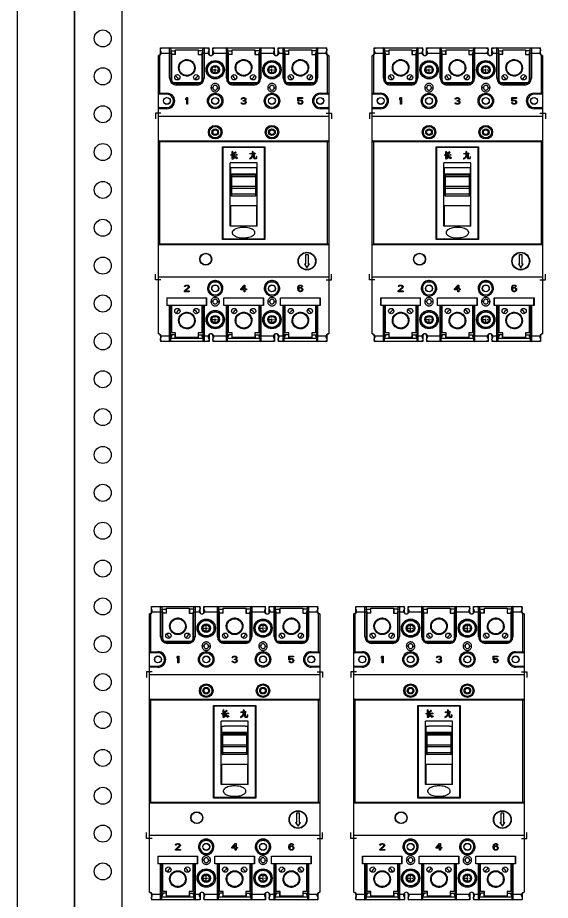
# Model space of a CAD drawing. Extents: x 1445444 to 1446044, y 413608 to 415208.
# Drawn here: x 1445444.2 to 1445725.8, y 413968.2 to 414434.5 of the extents above; entities that cross this region are included whole.
import ezdxf

# ---------------------------------------------------------------- set-up
doc = ezdxf.new("R2010")
doc.units = 0
doc.header["$MEASUREMENT"] = 0
doc.linetypes.add('CENTER', pattern=[2, 1.25, -0.25, 0.25, -0.25])
for name, color, linetype in [('LY-JS-BJ', 7, 'Continuous'), ('LY-SJ-YQJ', 7, 'Continuous'), ('布置图', 20, 'Continuous')]:
    doc.layers.add(name, color=color, linetype=linetype)

# ---------------------------------------------------------------- blocks, each defined once
blk = doc.blocks.new('A$Ca3bbfdd2')
at = {"color": 0, "linetype": 'ByBlock', "lineweight": -2}
for p, q in [((2.5, 34.5), (28.25, 34.5)), ((2.5, 31.5), (2.5, 34.5)), ((7.4, 18.5), (7.4, 34.5)), ((7.5, 34.5), (7.5, 34.49)), ((7.5, 34.49), (7.5, 34.5)), ((8, 33.9), (8, 18.5)), ((8.67, 31), (8, 33)), ((8, 33), (10.5, 33)), ((10.25, 33), (10.25, 31)), ((10.5, 33.5), (22.5, 33.5)), ((10.5, 31), (10.5, 33.5)), ((22.5, 33.5), (22.5, 31)), ((25, 33), (22.5, 33)), ((22.75, 31), (22.75, 33)), ((25, 33), (24.33, 31)), ((25, 18.5), (25, 33.9)), ((25.5, 34.5), (25.5, 34.49)), ((25.5, 34.49), (25.5, 34.5)), ((25.6, 34.5), (25.6, 18.5)), ((28.25, 31.5), (28.25, 34.5)), ((30.25, 34.5), (62.75, 34.5)), ((30.25, 31.5), (30.25, 34.5)), ((37.4, 18.5), (37.4, 34.5)), ((37.5, 34.49), (37.5, 34.5)), ((37.5, 34.49), (37.5, 34.5)), ((38, 33.9), (38, 18.5)), ((38.67, 31), (38, 33)), ((38, 33), (40.5, 33)), ((40.25, 33), (40.25, 31)), ((40.5, 33.5), (52.5, 33.5)), ((40.5, 31), (40.5, 33.5)), ((52.5, 33.5), (52.5, 31)), ((55, 33), (52.5, 33)), ((52.75, 31), (52.75, 33)), ((55, 33), (54.33, 31)), ((55, 18.5), (55, 33.9)), ((55.5, 34.5), (55.5, 34.49)), ((55.5, 34.49), (55.5, 34.5)), ((55.6, 34.5), (55.6, 18.5)), ((62.75, 31.5), (62.75, 34.5)), ((64.75, 34.5), (90.5, 34.5)), ((64.75, 31.5), (64.75, 34.5)), ((67.4, 18.5), (67.4, 34.5)), ((67.5, 34.49), (67.5, 34.5)), ((67.5, 34.49), (67.5, 34.5)), ((68, 33.9), (68, 18.5)), ((68, 33), (70.5, 33)), ((68.67, 31), (68, 33)), ((70.25, 33), (70.25, 31)), ((70.5, 33.5), (82.5, 33.5)), ((70.5, 31), (70.5, 33.5)), ((82.5, 33.5), (82.5, 31)), ((85, 33), (82.5, 33)), ((82.75, 31), (82.75, 33)), ((85, 33), (84.33, 31)), ((85, 18.5), (85, 33.9)), ((85.5, 34.5), (85.5, 34.49)), ((85.5, 34.49), (85.5, 34.5)), ((85.6, 34.5), (85.6, 18.5)), ((90.5, 31.5), (90.5, 34.5)), ((1.5, -116.5), (1.5, 30.5)), ((2.1, 30.62), (2.1, 10)), ((2.91, 31.5), (3, 32)), ((8, 31.5), (2.91, 31.5)), ((10.5, 31), (8, 31)), ((8.5, 16.84), (8.5, 31)), ((22.5, 31), (25, 31)), ((24.5, 31), (24.5, 16.84)), ((27.84, 31.5), (25, 31.5)), ((27.75, 32), (27.84, 31.5)), ((30.66, 31.5), (30.75, 32)), ((38, 31.5), (30.66, 31.5)), ((40.5, 31), (38, 31)), ((38.5, 16.84), (38.5, 31)), ((52.5, 31), (55, 31)), ((54.5, 31), (54.5, 16.84)), ((62.34, 31.5), (55, 31.5)), ((62.25, 32), (62.34, 31.5)), ((65.16, 31.5), (65.25, 32)), ((68, 31.5), (65.16, 31.5)), ((70.5, 31), (68, 31)), ((68.5, 16.84), (68.5, 31)), ((82.5, 31), (85, 31)), ((84.5, 31), (84.5, 16.84)), ((90.09, 31.5), (85, 31.5)), ((90, 32), (90.09, 31.5)), ((90.9, 10), (90.9, 30.62)), ((91.5, 30.5), (91.5, -116.5)), ((8, 24), (8.25, 24)), ((8.25, 24), (8.25, 17.3)), ((24.75, 24), (25, 24)), ((24.75, 24), (24.75, 17.3)), ((38, 24), (38.25, 24)), ((38.25, 17.3), (38.25, 24)), ((54.75, 24), (55, 24)), ((54.75, 24), (54.75, 17.3)), ((68, 24), (68.25, 24)), ((68.25, 17.3), (68.25, 24)), ((84.75, 24), (85, 24)), ((84.75, 17.3), (84.75, 24)), ((27.25, 23), (26.65, 23)), ((35.75, 23), (36.35, 23)), ((57.25, 23), (56.65, 23)), ((65.75, 23), (66.35, 23)), ((7.4, 18.5), (8, 18.5)), ((9.08, 16.19), (23.92, 16.19)), ((11, 15.5), (22, 15.5)), ((11, 15.5), (11, 14.9)), ((22, 14.9), (11, 14.9)), ((22, 14.9), (22, 15.5)), ((25, 18.5), (25.6, 18.5)), ((37.4, 18.5), (38, 18.5)), ((39.08, 16.19), (53.92, 16.19)), ((41, 15.5), (52, 15.5)), ((41, 15.5), (41, 14.9)), ((52, 14.9), (41, 14.9)), ((52, 14.9), (52, 15.5)), ((55, 18.5), (55.6, 18.5)), ((67.4, 18.5), (68, 18.5)), ((69.08, 16.19), (83.92, 16.19)), ((71, 15.5), (82, 15.5)), ((71, 15.5), (71, 14.9)), ((82, 14.9), (71, 14.9)), ((82, 14.9), (82, 15.5)), ((85, 18.5), (85.6, 18.5)), ((1.5, 10.6), (6, 10.6)), ((6, 10), (2.1, 10)), ((6, 10), (6, 10.6)), ((30.25, 13.5), (29.25, 13.5)), ((32.75, 13.5), (33.75, 13.5)), ((60.25, 13.5), (59.25, 13.5)), ((62.75, 13.5), (63.75, 13.5)), ((87, 10.6), (87, 10)), ((87, 10.6), (91.5, 10.6)), ((90.9, 10), (87, 10)), ((16.06, 7.72), (16.5, 8.25)), ((16.06, 7.13), (16.06, 7.72)), ((16.5, 7.65), (16.06, 7.13)), ((16.5, 8.25), (16.94, 8.25)), ((16.5, 4.75), (16.5, 7.65)), ((16.94, 4.75), (16.5, 4.75)), ((16.94, 8.25), (16.94, 4.75)), ((28, 6.5), (27.4, 6.5)), ((35, 6.5), (35.6, 6.5)), ((45.19, 5.57), (45.55, 5.57)), ((45.26, 5.34), (45.19, 5.57)), ((45.26, 7.43), (45.33, 7.72)), ((45.62, 7.43), (45.26, 7.43)), ((45.41, 5.12), (45.26, 5.34)), ((45.33, 7.72), (45.62, 8.02)), ((45.62, 4.97), (45.41, 5.12)), ((45.55, 5.57), (45.62, 5.42)), ((45.62, 8.02), (45.92, 8.17)), ((45.77, 7.65), (45.62, 7.43)), ((45.62, 5.42), (45.77, 5.27)), ((45.92, 4.82), (45.62, 4.97)), ((45.99, 7.8), (45.77, 7.65)), ((45.77, 5.27), (45.92, 5.19)), ((45.92, 8.17), (46.43, 8.25)), ((45.92, 5.19), (46.28, 5.12)), ((46.21, 4.75), (45.92, 4.82)), ((46.35, 7.87), (45.99, 7.8)), ((46.79, 4.75), (46.21, 4.75)), ((46.28, 5.12), (46.72, 5.12)), ((46.65, 7.87), (46.35, 7.87)), ((46.35, 6.68), (46.65, 6.68)), ((46.35, 6.38), (46.35, 6.68)), ((46.65, 6.38), (46.35, 6.38)), ((46.43, 8.25), (46.57, 8.25)), ((46.57, 8.25), (47.08, 8.17)), ((47.01, 7.8), (46.65, 7.87)), ((46.65, 6.68), (47.08, 6.83)), ((47.08, 6.31), (46.65, 6.38)), ((46.72, 5.12), (47.08, 5.19)), ((47.08, 4.82), (46.79, 4.75)), ((47.23, 7.65), (47.01, 7.8)), ((47.08, 8.17), (47.37, 8.02)), ((47.08, 6.83), (47.23, 6.98)), ((47.3, 6.16), (47.08, 6.31)), ((47.08, 5.19), (47.23, 5.27)), ((47.37, 4.97), (47.08, 4.82)), ((47.37, 7.43), (47.23, 7.65)), ((47.23, 6.98), (47.37, 7.28)), ((47.52, 6.76), (47.23, 6.53)), ((47.23, 6.53), (47.59, 6.38)), ((47.23, 5.27), (47.37, 5.42)), ((47.45, 5.86), (47.3, 6.16)), ((47.37, 8.02), (47.67, 7.72)), ((47.37, 7.28), (47.37, 7.43)), ((47.37, 5.42), (47.45, 5.57)), ((47.59, 5.12), (47.37, 4.97)), ((47.45, 5.57), (47.45, 5.86)), ((47.67, 6.98), (47.52, 6.76)), ((47.59, 6.38), (47.74, 6.16)), ((47.74, 5.34), (47.59, 5.12)), ((47.67, 7.72), (47.74, 7.43)), ((47.74, 7.28), (47.67, 6.98)), ((47.74, 7.43), (47.74, 7.28)), ((47.74, 6.16), (47.81, 5.86)), ((47.81, 5.57), (47.74, 5.34)), ((47.81, 5.86), (47.81, 5.57)), ((58, 6.5), (57.4, 6.5)), ((65, 6.5), (65.6, 6.5)), ((75.19, 8.25), (77.67, 8.25)), ((75.19, 6.31), (75.19, 8.25)), ((75.7, 6.31), (75.19, 6.31)), ((75.19, 5.64), (75.62, 5.64)), ((75.33, 5.34), (75.19, 5.64)), ((75.55, 5.04), (75.33, 5.34)), ((75.55, 7.87), (75.55, 6.68)), ((77.67, 7.87), (75.55, 7.87)), ((75.55, 6.68), (75.92, 6.91)), ((75.92, 4.82), (75.55, 5.04)), ((75.62, 5.64), (75.77, 5.34)), ((75.99, 6.53), (75.7, 6.31)), ((75.77, 5.34), (75.99, 5.19)), ((75.92, 6.91), (76.28, 6.98)), ((76.28, 4.75), (75.92, 4.82)), ((76.28, 6.61), (75.99, 6.53)), ((75.99, 5.19), (76.28, 5.12)), ((76.28, 6.98), (76.72, 6.98)), ((76.72, 6.61), (76.28, 6.61)), ((76.28, 5.12), (76.72, 5.12)), ((76.72, 4.75), (76.28, 4.75)), ((76.72, 6.98), (77.08, 6.91)), ((77.01, 6.53), (76.72, 6.61)), ((76.72, 5.12), (77.01, 5.19)), ((77.08, 4.82), (76.72, 4.75)), ((77.23, 6.38), (77.01, 6.53)), ((77.01, 5.19), (77.23, 5.34)), ((77.08, 6.91), (77.45, 6.68)), ((77.45, 5.04), (77.08, 4.82)), ((77.37, 6.16), (77.23, 6.38)), ((77.23, 5.34), (77.37, 5.57)), ((77.45, 5.94), (77.37, 6.16)), ((77.37, 5.57), (77.45, 5.79)), ((77.45, 6.68), (77.67, 6.38)), ((77.45, 5.79), (77.45, 5.94)), ((77.67, 5.34), (77.45, 5.04)), ((77.67, 8.25), (77.67, 7.87)), ((77.67, 6.38), (77.81, 6.01)), ((77.81, 5.71), (77.67, 5.34)), ((77.81, 6.01), (77.81, 5.71)), ((6, 2.4), (1.5, 2.4)), ((2.1, 3), (6, 3)), ((2.1, 3), (2.1, 2.4)), ((6, 2.4), (6, 3)), ((87, 3), (90.9, 3)), ((87, 3), (87, 2.4)), ((91.5, 2.4), (87, 2.4)), ((90.9, 2.4), (90.9, 3)), ((1.5, -1.5), (91.5, -1.5)), ((31.5, -7), (31.5, -6.4)), ((61.5, -7), (61.5, -6.4)), ((31.5, -13), (31.5, -13.6)), ((61.5, -13), (61.5, -13.6)), ((91.5, -15.1), (1.5, -15.1)), ((2.1, -14.5), (90.9, -14.5)), ((2.1, -15.1), (2.1, -68.9)), ((35.3, -66.7), (35.3, -17.8)), ((35.3, -17.8), (57.7, -17.8)), ((35.3, -18), (57.7, -18)), ((35.5, -18), (35.5, -66.7)), ((57.5, -66.7), (57.5, -18)), ((57.7, -17.8), (57.7, -66.7)), ((90.9, -68.9), (90.9, -15.1)), ((39.5, -21.99), (39.64, -22.21)), ((39.5, -21.99), (40.43, -21.99)), ((40.43, -22.21), (39.64, -22.21)), ((41, -20.49), (40.43, -20.21)), ((40.43, -21.99), (40.43, -20.21)), ((40.43, -23.71), (40.43, -22.21)), ((40.86, -20.71), (41, -20.56)), ((40.86, -20.71), (40.86, -21.64)), ((41.64, -20.99), (40.86, -21.64)), ((40.86, -21.85), (41.71, -21.28)), ((40.86, -21.85), (40.86, -21.99)), ((40.86, -21.99), (42.64, -21.99)), ((41.36, -22.21), (40.86, -22.21)), ((40.86, -22.21), (40.86, -23.56)), ((41.71, -23.21), (40.86, -23.56)), ((41, -20.49), (41, -20.56)), ((41.36, -22.35), (41.36, -22.21)), ((41.36, -22.35), (41.57, -22.71)), ((43.29, -22.21), (41.57, -22.21)), ((41.71, -22.56), (41.57, -22.21)), ((41.57, -22.71), (41.71, -23.06)), ((42.29, -20.35), (41.64, -20.99)), ((41.71, -21.28), (42.07, -21.14)), ((42, -22.85), (41.71, -22.56)), ((41.71, -23.06), (41.79, -23.14)), ((41.71, -23.21), (41.79, -23.21)), ((41.79, -23.14), (42.14, -23.42)), ((41.79, -23.21), (41.79, -23.35)), ((42.36, -23.14), (42, -22.85)), ((42.07, -21.14), (42.43, -20.85)), ((42.64, -20.71), (42.29, -20.35)), ((42.79, -23.28), (42.36, -23.14)), ((42.43, -20.85), (42.64, -20.71)), ((42.86, -21.71), (42.64, -21.99)), ((43.36, -23.49), (42.79, -23.28)), ((42.86, -21.71), (42.93, -21.71)), ((43.29, -22.14), (42.93, -21.71)), ((43.29, -22.14), (43.29, -22.21)), ((49.68, -21.28), (49.82, -21.42)), ((49.68, -21.28), (50.97, -21.28)), ((50.97, -21.42), (49.82, -21.42)), ((50.75, -22.99), (50.4, -23.49)), ((50.9, -22.42), (50.75, -22.99)), ((50.82, -23.49), (51.18, -22.99)), ((50.97, -21.42), (50.9, -22.42)), ((51.04, -20.14), (50.97, -21.28)), ((51.54, -20.35), (51.04, -20.14)), ((51.18, -22.99), (51.25, -22.42)), ((51.25, -22.42), (51.32, -21.42)), ((51.32, -21.28), (51.4, -20.64)), ((51.32, -21.28), (51.9, -21.28)), ((51.9, -21.42), (51.32, -21.42)), ((51.4, -20.64), (51.54, -20.49)), ((51.54, -20.35), (51.54, -20.49)), ((52.11, -20.99), (51.9, -21.28)), ((51.9, -23.71), (51.9, -21.42)), ((52.11, -20.99), (52.18, -20.99)), ((52.54, -21.28), (52.18, -20.99)), ((52.32, -21.56), (52.54, -21.35)), ((52.32, -23.56), (52.32, -21.56)), ((52.54, -21.28), (52.54, -21.35)), ((53.18, -22.85), (53.04, -23.49)), ((53.32, -22.85), (53.18, -22.85)), ((53.32, -22.85), (53.32, -23.49)), ((53.6, -26.15), (39.4, -26.15)), ((39.4, -59.6), (39.4, -26.15)), ((40.43, -23.71), (40.21, -23.85)), ((40.21, -23.85), (40.5, -24.21)), ((40.5, -24.21), (40.79, -23.99)), ((40.79, -23.99), (41.79, -23.35)), ((42.14, -23.42), (42.93, -23.92)), ((42.93, -23.92), (43, -23.78)), ((43, -23.78), (43.14, -23.71)), ((43.14, -23.71), (43.36, -23.56)), ((43.36, -23.49), (43.36, -23.56)), ((50.4, -23.49), (49.61, -24.06)), ((49.61, -24.06), (49.68, -24.14)), ((49.68, -24.14), (50.4, -23.85)), ((50.4, -23.85), (50.82, -23.49)), ((51.9, -23.71), (51.97, -23.85)), ((51.97, -23.85), (52.11, -23.92)), ((52.11, -23.92), (53.25, -23.92)), ((52.32, -23.56), (52.4, -23.56)), ((52.47, -23.64), (52.4, -23.56)), ((52.47, -23.64), (52.9, -23.64)), ((53.04, -23.49), (52.9, -23.64)), ((53.25, -23.92), (53.47, -23.71)), ((53.47, -23.64), (53.32, -23.49)), ((53.47, -23.64), (53.47, -23.71)), ((53.6, -59.6), (53.6, -26.15)), ((39.4, -28.71), (41, -28.71)), ((39.75, -31.96), (39.75, -28.71)), ((39.75, -31.96), (53.25, -31.96)), ((41, -28.6), (52, -28.6)), ((41, -28.71), (41, -28.6)), ((52, -28.6), (52, -28.71)), ((52, -28.71), (53.6, -28.71)), ((53.25, -28.71), (53.25, -31.96)), ((39.75, -33.05), (39.75, -42.92)), ((40.05, -32.75), (40.05, -43.73)), ((52.95, -32.75), (40.05, -32.75)), ((52.95, -33.57), (40.05, -33.57)), ((52.95, -43.73), (52.95, -32.75)), ((53.25, -42.92), (53.25, -33.05)), ((40.05, -38.54), (52.95, -38.54)), ((52.95, -39.7), (40.05, -39.7)), ((40.05, -42.62), (52.95, -42.62)), ((52.95, -43.73), (40.05, -43.73)), ((53.25, -48.98), (39.75, -48.98)), ((39.75, -59.6), (39.75, -48.98)), ((53.25, -48.98), (53.25, -59.6)), ((53.6, -59.6), (39.4, -59.6)), ((1.5, -69.5), (2.1, -68.9)), ((91.5, -69.5), (1.5, -69.5)), ((2.1, -68.9), (90.9, -68.9)), ((57.7, -66.7), (35.3, -66.7)), ((57.5, -66.5), (35.5, -66.5)), ((91.5, -69.5), (90.9, -68.9)), ((75.34, -78.68), (75.53, -78.65)), ((79.4, -79.6), (79.4, -74.6)), ((79.4, -74.6), (80.6, -74.6)), ((80.6, -74.6), (80.6, -79.6)), ((84.47, -78.65), (84.66, -78.68)), ((78.75, -79.6), (80, -81.6)), ((78.75, -79.6), (79.4, -79.6)), ((80, -81.6), (81.25, -79.6)), ((80.6, -79.6), (81.25, -79.6)), ((91.5, -86.5), (1.5, -86.5)), ((15.19, -93.88), (17.23, -92.02)), ((15.26, -91.57), (15.33, -91.28)), ((15.62, -91.57), (15.26, -91.57)), ((15.33, -91.28), (15.62, -90.98)), ((15.62, -90.98), (15.92, -90.83)), ((15.77, -91.35), (15.62, -91.57)), ((15.99, -91.2), (15.77, -91.35)), ((17.59, -92.24), (15.77, -93.88)), ((15.92, -90.83), (16.43, -90.75)), ((16.35, -91.13), (15.99, -91.2)), ((16.65, -91.13), (16.35, -91.13)), ((16.43, -90.75), (16.72, -90.75)), ((17.01, -91.2), (16.65, -91.13)), ((16.72, -90.75), (17.16, -90.83)), ((17.23, -91.35), (17.01, -91.2)), ((17.16, -90.83), (17.45, -90.98)), ((17.37, -91.57), (17.23, -91.35)), ((17.23, -92.02), (17.37, -91.72)), ((17.37, -91.72), (17.37, -91.57)), ((17.45, -90.98), (17.74, -91.28)), ((17.74, -92.02), (17.59, -92.24)), ((17.74, -91.28), (17.81, -91.57)), ((17.81, -91.72), (17.74, -92.02)), ((17.81, -91.57), (17.81, -91.72)), ((45.04, -92.76), (46.79, -90.75)), ((45.04, -93.21), (45.04, -92.76)), ((46.79, -93.21), (45.04, -93.21)), ((46.79, -91.35), (45.55, -92.76)), ((45.55, -92.76), (46.79, -92.76)), ((46.79, -90.75), (47.23, -90.75)), ((46.79, -92.76), (46.79, -91.35)), ((46.79, -94.25), (46.79, -93.21)), ((47.23, -90.75), (47.23, -92.76)), ((47.23, -92.76), (47.96, -92.76)), ((47.23, -93.21), (47.23, -94.25)), ((47.96, -93.21), (47.23, -93.21)), ((47.96, -92.76), (47.96, -93.21)), ((75.19, -92.24), (75.26, -91.72)), ((75.19, -92.76), (75.19, -92.24)), ((75.26, -93.29), (75.19, -92.76)), ((75.26, -91.72), (75.41, -91.35)), ((75.41, -91.35), (75.62, -91.05)), ((75.62, -91.8), (75.55, -92.24)), ((75.55, -92.39), (75.99, -92.09)), ((75.55, -92.24), (75.55, -92.39)), ((75.62, -91.05), (75.99, -90.83)), ((75.7, -91.57), (75.62, -91.8)), ((75.7, -92.76), (75.62, -92.99)), ((75.62, -92.99), (75.62, -93.21)), ((75.62, -93.21), (75.7, -93.43)), ((75.84, -91.35), (75.7, -91.57)), ((75.84, -92.62), (75.7, -92.76)), ((76.06, -91.2), (75.84, -91.35)), ((76.06, -92.47), (75.84, -92.62)), ((75.99, -90.83), (76.35, -90.75)), ((75.99, -92.09), (76.35, -92.02)), ((76.28, -91.13), (76.06, -91.2)), ((76.28, -92.39), (76.06, -92.47)), ((76.72, -91.13), (76.28, -91.13)), ((76.79, -92.39), (76.28, -92.39)), ((76.35, -90.75), (76.65, -90.75)), ((76.35, -92.02), (76.72, -92.02)), ((76.65, -90.75), (77.01, -90.83)), ((76.94, -91.2), (76.72, -91.13)), ((76.72, -92.02), (77.08, -92.09)), ((77.01, -92.47), (76.79, -92.39)), ((77.16, -91.35), (76.94, -91.2)), ((77.01, -90.83), (77.37, -91.05)), ((77.23, -92.62), (77.01, -92.47)), ((77.08, -92.09), (77.45, -92.32)), ((77.3, -91.57), (77.16, -91.35)), ((77.37, -92.76), (77.23, -92.62)), ((77.67, -91.57), (77.3, -91.57)), ((77.37, -91.05), (77.59, -91.35)), ((77.45, -92.99), (77.37, -92.76)), ((77.37, -93.43), (77.45, -93.21)), ((77.45, -92.32), (77.67, -92.54)), ((77.45, -93.21), (77.45, -92.99)), ((77.59, -91.35), (77.67, -91.57)), ((77.67, -92.54), (77.81, -92.91)), ((77.81, -92.91), (77.81, -93.29)), ((6, -97.5), (6, -101.5)), ((6, -97.5), (27, -97.5)), ((6.05, -101.5), (6.05, -97.5)), ((15.19, -94.25), (15.19, -93.88)), ((17.81, -94.25), (15.19, -94.25)), ((15.77, -93.88), (17.81, -93.88)), ((17.81, -93.88), (17.81, -94.25)), ((26.95, -101.5), (26.95, -97.5)), ((27, -101.5), (27, -97.5)), ((36, -101.5), (36, -97.5)), ((36, -97.5), (57, -97.5)), ((36.05, -101.5), (36.05, -97.5)), ((47.23, -94.25), (46.79, -94.25)), ((56.95, -101.5), (56.95, -97.5)), ((57, -97.5), (57, -101.5)), ((66, -101.5), (66, -97.5)), ((66, -97.5), (87, -97.5)), ((66.05, -101.5), (66.05, -97.5)), ((75.41, -93.66), (75.26, -93.29)), ((75.62, -93.96), (75.41, -93.66)), ((75.99, -94.18), (75.62, -93.96)), ((75.7, -93.43), (75.84, -93.66)), ((75.84, -93.66), (76.06, -93.81)), ((76.35, -94.25), (75.99, -94.18)), ((76.06, -93.81), (76.28, -93.88)), ((76.28, -93.88), (76.79, -93.88)), ((76.72, -94.25), (76.35, -94.25)), ((77.08, -94.18), (76.72, -94.25)), ((76.79, -93.88), (77.01, -93.81)), ((77.01, -93.81), (77.23, -93.66)), ((77.45, -93.96), (77.08, -94.18)), ((77.23, -93.66), (77.37, -93.43)), ((77.67, -93.66), (77.45, -93.96)), ((77.81, -93.29), (77.67, -93.66)), ((86.95, -101.5), (86.95, -97.5)), ((87, -97.5), (87, -101.5)), ((6, -99), (6.05, -99)), ((27, -101.5), (6, -101.5)), ((7.4, -120.5), (7.4, -101.5)), ((8, -119.9), (8, -101.5)), ((8.25, -101.5), (8.25, -110)), ((8.5, -116), (8.5, -101.5)), ((24.5, -101.5), (24.5, -116)), ((24.75, -110), (24.75, -101.5)), ((25, -101.5), (25, -119.9)), ((25.6, -101.5), (25.6, -120.5)), ((26.95, -99), (27, -99)), ((30.25, -99.5), (29.25, -99.5)), ((32.75, -99.5), (33.75, -99.5)), ((36.05, -99), (36, -99)), ((57, -101.5), (36, -101.5)), ((37.4, -120.5), (37.4, -101.5)), ((38, -119.9), (38, -101.5)), ((38.25, -101.5), (38.25, -110)), ((38.5, -116), (38.5, -101.5)), ((54.5, -101.5), (54.5, -116)), ((54.75, -110), (54.75, -101.5)), ((55, -101.5), (55, -119.9)), ((55.6, -101.5), (55.6, -120.5)), ((57, -99), (56.95, -99)), ((60.25, -99.5), (59.25, -99.5)), ((62.75, -99.5), (63.75, -99.5)), ((66, -99), (66.05, -99)), ((87, -101.5), (66, -101.5)), ((67.4, -120.5), (67.4, -101.5)), ((68, -119.9), (68, -101.5)), ((68.25, -101.5), (68.25, -110)), ((68.5, -116), (68.5, -101.5)), ((84.5, -101.5), (84.5, -116)), ((84.75, -110), (84.75, -101.5)), ((85, -101.5), (85, -119.9)), ((85.6, -101.5), (85.6, -120.5)), ((86.95, -99), (87, -99)), ((8.25, -110), (8, -110)), ((25, -110), (24.75, -110)), ((27.25, -109), (26.65, -109)), ((35.75, -109), (36.35, -109)), ((38.25, -110), (38, -110)), ((55, -110), (54.75, -110)), ((57.25, -109), (56.65, -109)), ((65.75, -109), (66.35, -109)), ((68.25, -110), (68, -110)), ((85, -110), (84.75, -110)), ((10.5, -116), (8.5, -116)), ((10.5, -118.5), (10.5, -116)), ((22.5, -116), (22.5, -118.5)), ((24.5, -116), (22.5, -116)), ((40.5, -116), (38.5, -116)), ((40.5, -118.5), (40.5, -116)), ((52.5, -116), (52.5, -118.5)), ((54.5, -116), (52.5, -116)), ((70.5, -116), (68.5, -116)), ((70.5, -118.5), (70.5, -116)), ((82.5, -116), (82.5, -118.5)), ((84.5, -116), (82.5, -116)), ((2.5, -117.5), (2.5, -120.5)), ((28.25, -120.5), (2.5, -120.5)), ((3, -118), (2.91, -117.5)), ((2.91, -117.5), (8, -117.5)), ((7.5, -120.5), (7.5, -120.5)), ((7.5, -120.5), (7.5, -120.5)), ((10.25, -117), (8, -117)), ((8, -119), (8.67, -117)), ((25, -119), (8, -119)), ((10.25, -117), (10.25, -119)), ((22.5, -118.5), (10.5, -118.5)), ((22.75, -117), (25, -117)), ((22.75, -119), (22.75, -117)), ((24.33, -117), (25, -119)), ((25, -117.5), (27.84, -117.5)), ((25.5, -120.5), (25.5, -120.5)), ((25.5, -120.5), (25.5, -120.5)), ((27.84, -117.5), (27.75, -118)), ((28.25, -117.5), (28.25, -120.5)), ((30.25, -117.5), (30.25, -120.5)), ((62.75, -120.5), (30.25, -120.5)), ((30.75, -118), (30.66, -117.5)), ((30.66, -117.5), (38, -117.5)), ((37.5, -120.5), (37.5, -120.5)), ((37.5, -120.5), (37.5, -120.5)), ((40.25, -117), (38, -117)), ((38, -119), (38.67, -117)), ((55, -119), (38, -119)), ((40.25, -117), (40.25, -119)), ((52.5, -118.5), (40.5, -118.5)), ((52.75, -119), (52.75, -117)), ((52.75, -117), (55, -117)), ((54.33, -117), (55, -119)), ((55, -117.5), (62.34, -117.5)), ((55.5, -120.5), (55.5, -120.5)), ((55.5, -120.5), (55.5, -120.5)), ((62.34, -117.5), (62.25, -118)), ((62.75, -117.5), (62.75, -120.5)), ((64.75, -117.5), (64.75, -120.5)), ((90.5, -120.5), (64.75, -120.5)), ((65.25, -118), (65.16, -117.5)), ((65.16, -117.5), (68, -117.5)), ((67.5, -120.5), (67.5, -120.5)), ((67.5, -120.5), (67.5, -120.5)), ((70.25, -117), (68, -117)), ((68, -119), (68.67, -117)), ((85, -119), (68, -119)), ((70.25, -117), (70.25, -119)), ((82.5, -118.5), (70.5, -118.5)), ((82.75, -119), (82.75, -117)), ((82.75, -117), (85, -117)), ((84.33, -117), (85, -119)), ((85, -117.5), (90.09, -117.5)), ((85.5, -120.5), (85.5, -120.5)), ((85.5, -120.5), (85.5, -120.5)), ((90.09, -117.5), (90, -118)), ((90.5, -117.5), (90.5, -120.5))]:
    blk.add_line(p, q, dxfattribs=at)
at = {"color": 1, "linetype": 'CENTER', "ltscale": 1.778}
for p, q in [((31.5, 21.07), (31.5, 24.92)), ((61.5, 21.07), (61.5, 24.92)), ((29.57, 23), (33.42, 23)), ((59.57, 23), (63.42, 23)), ((31.5, -110.93), (31.5, -107.08)), ((61.5, -110.93), (61.5, -107.08)), ((29.57, -109), (33.42, -109)), ((59.57, -109), (63.42, -109))]:
    blk.add_line(p, q, dxfattribs=at)
at = {"color": 0, "linetype": 'ByBlock', "lineweight": -2}
for points in [[(2.5, 33.5, -0.00489), (2.52, 33.62, -0.015374), (2.53, 33.73, -0.019176), (2.56, 33.82, -0.091265), (2.68, 34.08, -0.081814), (2.94, 34.33, -0.080902), (3.18, 34.44, -0.014638), (3.24, 34.46, -0.01426), (3.33, 34.47, -0.008505), (3.41, 34.49, -0.004713), (3.5, 34.5)], [(2.7, 32.9, -0.004689), (2.64, 32.99, -0.011725), (2.6, 33.06, -0.013646), (2.58, 33.12, -0.018661), (2.55, 33.18, -0.034593), (2.53, 33.27, -0.019907), (2.51, 33.35, -0.012159), (2.51, 33.42, -0.004076), (2.5, 33.5)], [(3, 32, 0.003584), (2.99, 32.12, 0.010965), (2.97, 32.24, 0.013146), (2.96, 32.33, 0.017898), (2.94, 32.42, 0.035432), (2.89, 32.56, 0.024573), (2.82, 32.69, 0.010961), (2.76, 32.8, 0.00363), (2.7, 32.9)], [(27.25, 34.5, -0.007072), (27.38, 34.48, -0.011386), (27.46, 34.46, -0.040009), (27.63, 34.42, -0.079545), (27.86, 34.29, -0.07096), (28.08, 34.06, -0.092677), (28.2, 33.79, -0.017606), (28.22, 33.71, -0.01084), (28.23, 33.62, -0.004893), (28.25, 33.5)], [(28.05, 32.9, 0.00531), (27.97, 32.77, 0.012849), (27.91, 32.67, 0.020327), (27.86, 32.56, 0.049275), (27.8, 32.36, 0.015203), (27.78, 32.27, 0.01062), (27.77, 32.18, 0.004523), (27.76, 32.12, 0.003573), (27.75, 32)], [(28.25, 33.5, -0.004077), (28.24, 33.42, -0.012159), (28.24, 33.35, -0.019908), (28.22, 33.27, -0.049002), (28.18, 33.14, -0.015844), (28.16, 33.08, -0.013586), (28.12, 33.01, -0.00409), (28.1, 32.97, -0.00321), (28.05, 32.9)], [(30.25, 33.5, -0.00489), (30.27, 33.62, -0.015374), (30.28, 33.73, -0.019176), (30.31, 33.82, -0.091264), (30.43, 34.08, -0.081815), (30.69, 34.33, -0.080902), (30.93, 34.44, -0.014638), (30.99, 34.46, -0.01426), (31.08, 34.47, -0.008505), (31.16, 34.49, -0.004713), (31.25, 34.5)], [(30.45, 32.9, -0.004689), (30.39, 32.99, -0.011725), (30.35, 33.06, -0.013646), (30.33, 33.12, -0.018662), (30.3, 33.18, -0.034595), (30.28, 33.27, -0.019908), (30.26, 33.35, -0.012159), (30.26, 33.42, -0.004077), (30.25, 33.5)], [(30.75, 32, 0.00356), (30.74, 32.12, 0.010893), (30.72, 32.24, 0.013058), (30.71, 32.33, 0.017777), (30.69, 32.42, 0.035545), (30.64, 32.56, 0.020393), (30.59, 32.67, 0.01534), (30.51, 32.8, 0.003651), (30.45, 32.9)], [(61.75, 34.5, -0.007073), (61.88, 34.48, -0.011386), (61.96, 34.46, -0.040009), (62.13, 34.42, -0.079545), (62.36, 34.29, -0.070959), (62.58, 34.06, -0.092677), (62.7, 33.79, -0.017606), (62.72, 33.71, -0.01084), (62.73, 33.62, -0.004893), (62.75, 33.5)], [(62.55, 32.9, 0.00531), (62.47, 32.77, 0.012849), (62.41, 32.67, 0.020328), (62.36, 32.56, 0.049276), (62.3, 32.36, 0.015203), (62.28, 32.27, 0.01062), (62.27, 32.18, 0.004523), (62.26, 32.12, 0.003573), (62.25, 32)], [(62.75, 33.5, -0.004077), (62.74, 33.42, -0.01216), (62.74, 33.35, -0.019909), (62.72, 33.27, -0.049003), (62.68, 33.14, -0.015845), (62.66, 33.08, -0.013587), (62.62, 33.01, -0.00409), (62.6, 32.97, -0.00321), (62.55, 32.9)], [(64.75, 33.5, -0.00489), (64.77, 33.62, -0.015374), (64.78, 33.73, -0.019176), (64.81, 33.82, -0.091265), (64.93, 34.08, -0.081814), (65.19, 34.33, -0.080903), (65.43, 34.44, -0.014638), (65.49, 34.46, -0.01426), (65.58, 34.47, -0.008505), (65.66, 34.49, -0.004713), (65.75, 34.5)], [(64.95, 32.9, -0.004689), (64.89, 32.99, -0.011725), (64.85, 33.06, -0.013646), (64.83, 33.12, -0.018662), (64.8, 33.18, -0.034595), (64.78, 33.27, -0.019908), (64.76, 33.35, -0.012159), (64.76, 33.42, -0.004077), (64.75, 33.5)], [(65.25, 32, 0.00356), (65.24, 32.12, 0.010893), (65.22, 32.24, 0.013058), (65.21, 32.33, 0.017777), (65.19, 32.42, 0.035545), (65.14, 32.56, 0.020393), (65.09, 32.67, 0.01534), (65.01, 32.8, 0.003651), (64.95, 32.9)], [(89.5, 34.5, -0.007073), (89.63, 34.48, -0.011386), (89.71, 34.46, -0.040009), (89.88, 34.42, -0.079544), (90.11, 34.29, -0.070958), (90.33, 34.06, -0.092679), (90.45, 33.79, -0.017606), (90.47, 33.71, -0.010841), (90.48, 33.62, -0.004893), (90.5, 33.5)], [(90.3, 32.9, 0.005289), (90.22, 32.77, 0.012799), (90.16, 32.67, 0.02025), (90.11, 32.56, 0.049252), (90.05, 32.36, 0.015272), (90.03, 32.27, 0.010668), (90.02, 32.18, 0.004543), (90.01, 32.12, 0.003589), (90, 32)], [(90.5, 33.5, -0.004077), (90.49, 33.42, -0.012159), (90.49, 33.35, -0.019908), (90.47, 33.27, -0.049002), (90.43, 33.14, -0.015844), (90.41, 33.08, -0.013586), (90.37, 33.01, -0.00409), (90.35, 32.97, -0.00321), (90.3, 32.9)], [(2.1, 30.62, -0.00358), (2.02, 30.59, -0.005906), (1.96, 30.57, -0.033353), (1.8, 30.53, -0.014675), (1.7, 30.51, -0.018678), (1.6, 30.5, -0.01677), (1.51, 30.5, -0.00072), (1.5, 30.5)], [(16.5, 19.6, -0.007745), (16.07, 19.63, -0.082775), (14.82, 19.93, -0.732055), (15.54, 28.29, -0.022015), (15.85, 28.34, -0.015545), (16.28, 28.38, -0.003875), (16.5, 28.4)], [(16.5, 28.4, -0.007745), (16.93, 28.37, -0.082771), (18.18, 28.06, -0.732054), (17.46, 19.7, -0.022015), (17.15, 19.65, -0.015545), (16.72, 19.61, -0.003875), (16.5, 19.6)], [(46.5, 19.6, -0.007745), (46.07, 19.63, -0.082775), (44.82, 19.93, -0.732054), (45.54, 28.29, -0.022014), (45.85, 28.34, -0.015545), (46.28, 28.38, -0.003875), (46.5, 28.4)], [(46.5, 28.4, -0.007745), (46.93, 28.37, -0.082771), (48.18, 28.06, -0.732054), (47.46, 19.7, -0.022015), (47.15, 19.65, -0.015545), (46.72, 19.61, -0.003875), (46.5, 19.6)], [(76.5, 19.6, -0.007745), (76.07, 19.63, -0.082775), (74.82, 19.93, -0.732054), (75.54, 28.29, -0.022014), (75.85, 28.34, -0.015545), (76.28, 28.38, -0.003875), (76.5, 28.4)], [(76.5, 28.4, -0.007745), (76.93, 28.37, -0.082771), (78.18, 28.06, -0.732055), (77.46, 19.7, -0.022015), (77.15, 19.65, -0.015545), (76.72, 19.61, -0.003875), (76.5, 19.6)], [(91.5, 30.5, -0.029239), (91.32, 30.51, -0.012482), (91.25, 30.52, -0.011261), (91.18, 30.53, -0.023386), (91.07, 30.56, -0.007661), (91.01, 30.58, -0.004421), (90.96, 30.6, -0.002428), (90.9, 30.62)], [(31.5, 15.75, 0.0038), (31.28, 15.72, 0.015241), (31.01, 15.68, 0.027879), (30.74, 15.61, 0.080146), (30.21, 15.34, 0.093182), (29.59, 14.7, 0.081457), (29.36, 14.15, 0.019574), (29.31, 13.94, 0.011536), (29.28, 13.72, 0.0038), (29.25, 13.5)], [(31.5, 14.75, 0.0038), (31.38, 14.73, 0.015241), (31.23, 14.71, 0.027878), (31.08, 14.67, 0.080145), (30.78, 14.52, 0.093182), (30.44, 14.16, 0.081459), (30.31, 13.86, 0.019575), (30.28, 13.74, 0.011536), (30.26, 13.62, 0.0038), (30.25, 13.5)], [(33.75, 13.5, 0.0038), (33.72, 13.72, 0.015241), (33.68, 13.99, 0.027878), (33.61, 14.25, 0.080145), (33.34, 14.79, 0.093181), (32.7, 15.4, 0.081459), (32.15, 15.64, 0.019575), (31.94, 15.69, 0.011536), (31.72, 15.72, 0.0038), (31.5, 15.75)], [(32.75, 13.5, 0.0038), (32.74, 13.62, 0.015241), (32.71, 13.77, 0.027879), (32.67, 13.92, 0.080146), (32.52, 14.22, 0.093181), (32.17, 14.55, 0.081458), (31.86, 14.69, 0.019574), (31.74, 14.71, 0.011536), (31.62, 14.73, 0.0038), (31.5, 14.75)], [(61.5, 15.75, 0.0038), (61.28, 15.72, 0.015241), (61.01, 15.68, 0.027879), (60.74, 15.61, 0.080146), (60.21, 15.34, 0.093181), (59.59, 14.7, 0.081458), (59.36, 14.15, 0.019574), (59.31, 13.94, 0.011536), (59.28, 13.72, 0.0038), (59.25, 13.5)], [(61.5, 14.75, 0.0038), (61.38, 14.73, 0.015241), (61.23, 14.71, 0.027878), (61.08, 14.67, 0.080145), (60.78, 14.52, 0.093181), (60.44, 14.16, 0.081459), (60.31, 13.86, 0.019575), (60.28, 13.74, 0.011536), (60.26, 13.62, 0.0038), (60.25, 13.5)], [(63.75, 13.5, 0.0038), (63.72, 13.72, 0.01524), (63.68, 13.99, 0.027878), (63.61, 14.25, 0.080145), (63.34, 14.79, 0.093183), (62.7, 15.4, 0.081459), (62.15, 15.64, 0.019575), (61.94, 15.69, 0.011536), (61.72, 15.72, 0.0038), (61.5, 15.75)], [(62.75, 13.5, 0.0038), (62.74, 13.62, 0.015241), (62.71, 13.77, 0.027879), (62.67, 13.92, 0.080146), (62.52, 14.22, 0.093182), (62.17, 14.55, 0.081458), (61.86, 14.69, 0.019574), (61.74, 14.71, 0.011536), (61.62, 14.73, 0.0038), (61.5, 14.75)], [(7.71, 9.47, -0.08253), (7.78, 9.47, -0.032365), (7.81, 9.47, -0.024534), (7.84, 9.46, -0.021856), (7.89, 9.44, -0.013018), (7.93, 9.41, -0.004631), (7.96, 9.39, -0.00115), (7.98, 9.38)], [(29.25, 13.5, 0.0038), (29.28, 13.28, 0.01524), (29.32, 13, 0.027878), (29.39, 12.74, 0.080144), (29.66, 12.2, 0.093185), (30.3, 11.59, 0.081457), (30.85, 11.35, 0.019574), (31.06, 11.31, 0.011536), (31.28, 11.27, 0.0038), (31.5, 11.25)], [(30.25, 13.5, 0.0038), (30.26, 13.37, 0.015241), (30.29, 13.22, 0.027879), (30.33, 13.07, 0.080146), (30.48, 12.78, 0.093181), (30.83, 12.44, 0.081457), (31.14, 12.3, 0.019574), (31.26, 12.28, 0.011536), (31.38, 12.26, 0.0038), (31.5, 12.25)], [(31.5, 12.25, 0.0038), (31.62, 12.26, 0.015241), (31.77, 12.28, 0.027878), (31.92, 12.32, 0.080145), (32.22, 12.47, 0.093181), (32.56, 12.83, 0.081458), (32.69, 13.13, 0.019575), (32.72, 13.25, 0.011536), (32.74, 13.37, 0.0038), (32.75, 13.5)], [(31.5, 11.25, 0.0038), (31.72, 11.27, 0.01524), (31.99, 11.32, 0.027878), (32.26, 11.38, 0.080144), (32.79, 11.65, 0.093184), (33.41, 12.29, 0.081457), (33.64, 12.84, 0.019574), (33.69, 13.06, 0.011536), (33.72, 13.28, 0.0038), (33.75, 13.5)], [(59.25, 13.5, 0.0038), (59.28, 13.28, 0.01524), (59.32, 13, 0.027878), (59.39, 12.74, 0.080144), (59.66, 12.2, 0.093184), (60.3, 11.59, 0.081457), (60.85, 11.35, 0.019574), (61.06, 11.31, 0.011536), (61.28, 11.27, 0.0038), (61.5, 11.25)], [(60.25, 13.5, 0.0038), (60.26, 13.37, 0.015241), (60.29, 13.22, 0.027879), (60.33, 13.07, 0.080145), (60.48, 12.78, 0.093181), (60.83, 12.44, 0.081458), (61.14, 12.3, 0.019574), (61.26, 12.28, 0.011536), (61.38, 12.26, 0.0038), (61.5, 12.25)], [(61.5, 12.25, 0.0038), (61.62, 12.26, 0.01524), (61.77, 12.28, 0.027878), (61.92, 12.32, 0.080145), (62.22, 12.47, 0.093181), (62.56, 12.83, 0.081459), (62.69, 13.13, 0.019575), (62.72, 13.25, 0.011536), (62.74, 13.37, 0.0038), (62.75, 13.5)], [(61.5, 11.25, 0.0038), (61.72, 11.27, 0.01524), (61.99, 11.32, 0.027878), (62.26, 11.38, 0.080144), (62.79, 11.65, 0.093185), (63.41, 12.29, 0.081456), (63.64, 12.84, 0.019574), (63.69, 13.06, 0.011536), (63.72, 13.28, 0.0038), (63.75, 13.5)], [(39.75, -42.92, 0.004684), (39.77, -43.05, 0.011358), (39.79, -43.16, 0.023271), (39.83, -43.29, 0.026259), (39.88, -43.42, 0.017615), (39.94, -43.54, 0.004561), (39.97, -43.59, 0.005172), (40.02, -43.68, 0.00129), (40.05, -43.73)], [(52.95, -43.73, 0.002582), (53.01, -43.64, 0.013712), (53.09, -43.49, 0.020508), (53.14, -43.37, 0.033053), (53.19, -43.21, 0.014634), (53.22, -43.11, 0.006845), (53.23, -43.03, 0.003198), (53.25, -42.92)], [(52.5, -63.05, 0.025523), (52.45, -62.72, 0.089607), (52.28, -62.31, 0.061233), (51.93, -61.88, 0.048495), (51.41, -61.47, 0.034546), (50.83, -61.15, 0.044097), (49.58, -60.69, 0.069945), (46.28, -60.31, 0.05583), (43.64, -60.64, 0.041461), (42.38, -61.06, 0.028712), (41.78, -61.35, 0.081107), (40.92, -62.05, 0.040581), (40.72, -62.31, 0.089511), (40.55, -62.72, 0.025509), (40.5, -63.05)], [(40.5, -63.05, 0.025523), (40.55, -63.39, 0.089607), (40.72, -63.79, 0.061234), (41.07, -64.22, 0.048494), (41.59, -64.64, 0.034546), (42.17, -64.96, 0.044097), (43.42, -65.42, 0.069945), (46.72, -65.8, 0.05583), (49.36, -65.47, 0.041461), (50.62, -65.05, 0.028712), (51.22, -64.75, 0.081107), (52.08, -64.06, 0.040581), (52.28, -63.79, 0.089511), (52.45, -63.39, 0.025509), (52.5, -63.05)], [(32.4, -88.5, 0.004942), (32.06, -88.46, 0.013436), (31.73, -88.43, 0.029366), (31.28, -88.43, 0.009936), (31.05, -88.45, 0.005927), (30.82, -88.48, 0.003286), (30.6, -88.5)], [(62.4, -88.5, 0.004927), (62.06, -88.46, 0.013397), (61.72, -88.43, 0.029375), (61.27, -88.43, 0.009971), (61.05, -88.45, 0.005947), (60.82, -88.48, 0.003297), (60.6, -88.5)], [(30.73, -89.09, -0.002261), (30.92, -89.06, -0.009008), (31.16, -89.03, -0.01632), (31.41, -89.01, -0.038101), (31.79, -89.02, -0.011683), (31.98, -89.04, -0.005789), (32.17, -89.07, -0.001444), (32.27, -89.09)], [(60.73, -89.09, -0.002261), (60.92, -89.06, -0.009008), (61.16, -89.03, -0.016321), (61.41, -89.01, -0.038103), (61.79, -89.02, -0.011683), (61.98, -89.04, -0.005789), (62.17, -89.07, -0.001444), (62.27, -89.09)], [(31.5, -97.25, 0.0038), (31.28, -97.28, 0.01524), (31.01, -97.32, 0.027878), (30.74, -97.39, 0.080144), (30.21, -97.66, 0.093185), (29.59, -98.3, 0.081456), (29.36, -98.85, 0.019574), (29.31, -99.06, 0.011536), (29.28, -99.28, 0.0038), (29.25, -99.5)], [(33.75, -99.5, 0.0038), (33.72, -99.28, 0.01524), (33.68, -99.01, 0.027878), (33.61, -98.75, 0.080144), (33.34, -98.21, 0.093184), (32.7, -97.6, 0.081457), (32.15, -97.36, 0.019574), (31.94, -97.31, 0.011536), (31.72, -97.28, 0.0038), (31.5, -97.25)], [(61.5, -97.25, 0.0038), (61.28, -97.28, 0.01524), (61.01, -97.32, 0.027878), (60.74, -97.39, 0.080144), (60.21, -97.66, 0.093184), (59.59, -98.3, 0.081457), (59.36, -98.85, 0.019574), (59.31, -99.06, 0.011536), (59.28, -99.28, 0.0038), (59.25, -99.5)], [(63.75, -99.5, 0.0038), (63.72, -99.28, 0.01524), (63.68, -99.01, 0.027878), (63.61, -98.75, 0.080144), (63.34, -98.21, 0.093185), (62.7, -97.6, 0.081457), (62.15, -97.36, 0.019574), (61.94, -97.31, 0.011536), (61.72, -97.28, 0.0038), (61.5, -97.25)], [(29.25, -99.5, 0.0038), (29.28, -99.72, 0.01524), (29.32, -100, 0.027878), (29.39, -100.26, 0.080145), (29.66, -100.8, 0.093183), (30.3, -101.41, 0.081459), (30.85, -101.65, 0.019575), (31.06, -101.69, 0.011536), (31.28, -101.73, 0.0038), (31.5, -101.75)], [(31.5, -98.25, 0.0038), (31.38, -98.27, 0.01524), (31.23, -98.29, 0.027878), (31.08, -98.33, 0.080145), (30.78, -98.48, 0.093181), (30.44, -98.84, 0.081459), (30.31, -99.14, 0.019575), (30.28, -99.26, 0.011536), (30.26, -99.38, 0.0038), (30.25, -99.5)], [(30.25, -99.5, 0.0038), (30.26, -99.63, 0.015241), (30.29, -99.78, 0.027879), (30.33, -99.93, 0.080146), (30.48, -100.22, 0.093182), (30.83, -100.56, 0.081458), (31.14, -100.7, 0.019574), (31.26, -100.72, 0.011536), (31.38, -100.74, 0.0038), (31.5, -100.75)], [(32.75, -99.5, 0.0038), (32.74, -99.38, 0.015241), (32.71, -99.23, 0.027879), (32.67, -99.08, 0.080145), (32.52, -98.78, 0.093181), (32.17, -98.45, 0.081458), (31.86, -98.31, 0.019574), (31.74, -98.29, 0.011536), (31.62, -98.27, 0.0038), (31.5, -98.25)], [(31.5, -100.75, 0.0038), (31.62, -100.74, 0.015241), (31.77, -100.72, 0.027878), (31.92, -100.68, 0.080145), (32.22, -100.53, 0.093181), (32.56, -100.17, 0.081459), (32.69, -99.87, 0.019575), (32.72, -99.75, 0.011536), (32.74, -99.63, 0.0038), (32.75, -99.5)], [(31.5, -101.75, 0.0038), (31.72, -101.73, 0.015241), (31.99, -101.68, 0.027879), (32.26, -101.62, 0.080146), (32.79, -101.35, 0.093181), (33.41, -100.71, 0.081458), (33.64, -100.16, 0.019574), (33.69, -99.94, 0.011536), (33.72, -99.72, 0.0038), (33.75, -99.5)], [(59.25, -99.5, 0.0038), (59.28, -99.72, 0.015241), (59.32, -100, 0.027878), (59.39, -100.26, 0.080145), (59.66, -100.8, 0.093181), (60.3, -101.41, 0.081459), (60.85, -101.65, 0.019575), (61.06, -101.69, 0.011536), (61.28, -101.73, 0.0038), (61.5, -101.75)], [(61.5, -98.25, 0.0038), (61.38, -98.27, 0.015241), (61.23, -98.29, 0.027878), (61.08, -98.33, 0.080145), (60.78, -98.48, 0.093181), (60.44, -98.84, 0.081458), (60.31, -99.14, 0.019575), (60.28, -99.26, 0.011536), (60.26, -99.38, 0.0038), (60.25, -99.5)], [(60.25, -99.5, 0.0038), (60.26, -99.63, 0.015241), (60.29, -99.78, 0.027879), (60.33, -99.93, 0.080146), (60.48, -100.22, 0.093181), (60.83, -100.56, 0.081458), (61.14, -100.7, 0.019574), (61.26, -100.72, 0.011536), (61.38, -100.74, 0.0038), (61.5, -100.75)], [(62.75, -99.5, 0.0038), (62.74, -99.38, 0.015241), (62.71, -99.23, 0.027879), (62.67, -99.08, 0.080146), (62.52, -98.78, 0.093181), (62.17, -98.45, 0.081457), (61.86, -98.31, 0.019574), (61.74, -98.29, 0.011536), (61.62, -98.27, 0.0038), (61.5, -98.25)], [(61.5, -100.75, 0.0038), (61.62, -100.74, 0.015241), (61.77, -100.72, 0.027878), (61.92, -100.68, 0.080145), (62.22, -100.53, 0.093182), (62.56, -100.17, 0.081459), (62.69, -99.87, 0.019575), (62.72, -99.75, 0.011536), (62.74, -99.63, 0.0038), (62.75, -99.5)], [(61.5, -101.75, 0.0038), (61.72, -101.73, 0.015241), (61.99, -101.68, 0.027879), (62.26, -101.62, 0.080146), (62.79, -101.35, 0.093182), (63.41, -100.71, 0.081457), (63.64, -100.16, 0.019574), (63.69, -99.94, 0.011536), (63.72, -99.72, 0.0038), (63.75, -99.5)], [(16.5, -113.9, -0.007746), (16.07, -113.87, -0.082776), (14.82, -113.57, -0.732055), (15.54, -105.21, -0.022015), (15.85, -105.16, -0.015545), (16.28, -105.12, -0.003875), (16.5, -105.1)], [(16.5, -105.1, -0.007745), (16.93, -105.13, -0.082773), (18.18, -105.44, -0.732054), (17.46, -113.8, -0.022017), (17.15, -113.85, -0.015547), (16.72, -113.89, -0.003875), (16.5, -113.9)], [(46.5, -113.9, -0.007746), (46.07, -113.87, -0.082776), (44.82, -113.57, -0.732055), (45.54, -105.21, -0.022015), (45.85, -105.16, -0.015545), (46.28, -105.12, -0.003875), (46.5, -105.1)], [(46.5, -105.1, -0.007745), (46.93, -105.13, -0.082773), (48.18, -105.44, -0.732054), (47.46, -113.8, -0.022017), (47.15, -113.85, -0.015547), (46.72, -113.89, -0.003875), (46.5, -113.9)], [(76.5, -113.9, -0.007746), (76.07, -113.87, -0.082776), (74.82, -113.57, -0.732055), (75.54, -105.21, -0.022015), (75.85, -105.16, -0.015545), (76.28, -105.12, -0.003875), (76.5, -105.1)], [(76.5, -105.1, -0.007745), (76.93, -105.13, -0.082773), (78.18, -105.44, -0.732054), (77.46, -113.8, -0.022017), (77.15, -113.85, -0.015547), (76.72, -113.89, -0.003875), (76.5, -113.9)], [(1.5, -116.5, -0.05945), (1.85, -116.55, -0.032462), (2.02, -116.6, -0.006043), (2.07, -116.62, -0.001503), (2.1, -116.63)], [(90.9, -116.63, -0.002968), (90.96, -116.61, -0.033119), (91.12, -116.55, -0.063712), (91.5, -116.5)], [(2.5, -119.5, -0.004077), (2.51, -119.43, -0.012159), (2.51, -119.35, -0.019908), (2.53, -119.28, -0.049002), (2.57, -119.15, -0.015844), (2.59, -119.09, -0.013586), (2.63, -119.02, -0.00409), (2.65, -118.98, -0.00321), (2.7, -118.9)], [(3.5, -120.5, -0.007073), (3.37, -120.49, -0.011386), (3.29, -120.47, -0.040009), (3.12, -120.43, -0.079544), (2.89, -120.29, -0.070958), (2.67, -120.07, -0.092679), (2.55, -119.8, -0.017606), (2.53, -119.71, -0.010841), (2.52, -119.62, -0.004893), (2.5, -119.5)], [(2.7, -118.9, 0.005289), (2.78, -118.78, 0.012799), (2.84, -118.68, 0.02025), (2.89, -118.57, 0.049252), (2.95, -118.37, 0.015272), (2.97, -118.28, 0.010668), (2.98, -118.19, 0.004543), (2.99, -118.13, 0.003589), (3, -118)], [(28.25, -119.5, -0.004891), (28.23, -119.62, -0.015374), (28.22, -119.74, -0.019176), (28.19, -119.83, -0.091264), (28.07, -120.09, -0.081813), (27.81, -120.34, -0.080902), (27.57, -120.45, -0.014638), (27.51, -120.46, -0.01426), (27.42, -120.48, -0.008505), (27.34, -120.49, -0.004713), (27.25, -120.5)], [(27.75, -118, 0.00356), (27.76, -118.13, 0.010893), (27.78, -118.25, 0.013058), (27.79, -118.34, 0.017777), (27.81, -118.43, 0.035545), (27.86, -118.57, 0.020393), (27.91, -118.68, 0.01534), (27.99, -118.8, 0.003651), (28.05, -118.9)], [(28.05, -118.9, -0.00469), (28.11, -119, -0.011726), (28.15, -119.07, -0.013647), (28.17, -119.13, -0.018663), (28.2, -119.19, -0.034595), (28.22, -119.28, -0.019908), (28.24, -119.35, -0.012159), (28.24, -119.43, -0.004077), (28.25, -119.5)], [(30.25, -119.5, -0.004077), (30.26, -119.43, -0.01216), (30.26, -119.35, -0.019909), (30.28, -119.28, -0.049003), (30.32, -119.15, -0.015845), (30.34, -119.09, -0.013587), (30.38, -119.02, -0.00409), (30.4, -118.98, -0.00321), (30.45, -118.9)], [(31.25, -120.5, -0.007073), (31.12, -120.49, -0.011386), (31.04, -120.47, -0.040009), (30.87, -120.43, -0.079545), (30.64, -120.29, -0.070959), (30.42, -120.07, -0.092677), (30.3, -119.8, -0.017606), (30.28, -119.71, -0.01084), (30.27, -119.62, -0.004893), (30.25, -119.5)], [(30.45, -118.9, 0.00531), (30.53, -118.78, 0.012849), (30.59, -118.68, 0.020328), (30.64, -118.57, 0.049276), (30.7, -118.37, 0.015203), (30.72, -118.28, 0.01062), (30.73, -118.19, 0.004523), (30.74, -118.13, 0.003573), (30.75, -118)], [(62.75, -119.5, -0.004891), (62.73, -119.62, -0.015374), (62.72, -119.74, -0.019177), (62.69, -119.83, -0.091265), (62.57, -120.09, -0.081813), (62.31, -120.34, -0.080903), (62.07, -120.45, -0.014638), (62.01, -120.46, -0.01426), (61.92, -120.48, -0.008505), (61.84, -120.49, -0.004713), (61.75, -120.5)], [(62.25, -118, 0.00356), (62.26, -118.13, 0.010893), (62.28, -118.25, 0.013058), (62.29, -118.34, 0.017777), (62.31, -118.43, 0.035545), (62.36, -118.57, 0.020393), (62.41, -118.68, 0.01534), (62.49, -118.8, 0.003651), (62.55, -118.9)], [(62.55, -118.9, -0.00469), (62.61, -119, -0.011726), (62.65, -119.07, -0.013647), (62.67, -119.13, -0.018663), (62.7, -119.19, -0.034596), (62.72, -119.28, -0.019909), (62.74, -119.35, -0.012159), (62.74, -119.43, -0.004077), (62.75, -119.5)], [(64.75, -119.5, -0.004077), (64.76, -119.43, -0.012159), (64.76, -119.35, -0.019908), (64.78, -119.28, -0.049002), (64.82, -119.15, -0.015844), (64.84, -119.09, -0.013586), (64.88, -119.02, -0.00409), (64.9, -118.98, -0.00321), (64.95, -118.9)], [(65.75, -120.5, -0.007073), (65.62, -120.49, -0.011386), (65.54, -120.47, -0.040009), (65.37, -120.43, -0.079544), (65.14, -120.29, -0.07096), (64.92, -120.07, -0.092677), (64.8, -119.8, -0.017606), (64.78, -119.71, -0.01084), (64.77, -119.62, -0.004893), (64.75, -119.5)], [(64.95, -118.9, 0.00531), (65.03, -118.78, 0.012849), (65.09, -118.68, 0.020327), (65.14, -118.57, 0.049275), (65.2, -118.37, 0.015203), (65.22, -118.28, 0.01062), (65.23, -118.19, 0.004523), (65.24, -118.13, 0.003573), (65.25, -118)], [(90.5, -119.5, -0.004891), (90.48, -119.62, -0.015374), (90.47, -119.74, -0.019176), (90.44, -119.83, -0.091264), (90.32, -120.09, -0.081813), (90.06, -120.34, -0.080902), (89.82, -120.45, -0.014638), (89.76, -120.46, -0.01426), (89.67, -120.48, -0.008505), (89.59, -120.49, -0.004713), (89.5, -120.5)], [(90, -118, 0.003584), (90.01, -118.13, 0.010965), (90.03, -118.25, 0.013146), (90.04, -118.34, 0.017898), (90.06, -118.43, 0.035432), (90.11, -118.57, 0.024573), (90.18, -118.7, 0.010961), (90.24, -118.8, 0.00363), (90.3, -118.9)], [(90.3, -118.9, -0.00469), (90.36, -119, -0.011726), (90.4, -119.07, -0.013647), (90.42, -119.13, -0.018663), (90.45, -119.19, -0.034596), (90.47, -119.28, -0.019909), (90.49, -119.35, -0.012159), (90.49, -119.43, -0.004077), (90.5, -119.5)]]:
    blk.add_lwpolyline(points, format="xyb", dxfattribs=at)
at = {"color": 0, "linetype": 'ByBlock', "lineweight": -2, "flags": 128}
for points in [[(30.73, -89.09), (30.73, -89.08), (30.72, -89.04), (30.71, -88.99), (30.69, -88.92), (30.67, -88.83), (30.65, -88.73), (30.63, -88.62), (30.6, -88.5)], [(32.4, -88.5), (32.37, -88.62), (32.35, -88.73), (32.33, -88.83), (32.31, -88.92), (32.29, -88.99), (32.28, -89.04), (32.27, -89.08), (32.27, -89.09)], [(60.73, -89.09), (60.73, -89.08), (60.72, -89.04), (60.71, -88.99), (60.69, -88.92), (60.67, -88.83), (60.65, -88.73), (60.63, -88.62), (60.6, -88.5)], [(62.4, -88.5), (62.37, -88.62), (62.35, -88.73), (62.33, -88.83), (62.31, -88.92), (62.29, -88.99), (62.28, -89.04), (62.27, -89.08), (62.27, -89.09)]]:
    blk.add_lwpolyline(points, dxfattribs=at)
at = {"color": 0, "linetype": 'ByBlock', "lineweight": -2}
for centre, radius in [((16.5, 24), 4), ((46.5, 24), 4), ((76.5, 24), 4), ((31.5, 23), 4.85), ((31.5, 23), 4.25), ((31.5, 23), 4.1), ((31.5, 23), 2.25), ((61.5, 23), 4.85), ((61.5, 23), 4.25), ((61.5, 23), 4.1), ((61.5, 23), 2.25), ((11.5, 19), 1.4), ((21.5, 19), 1.4), ((41.5, 19), 1.4), ((51.5, 19), 1.4), ((71.5, 19), 1.4), ((81.5, 19), 1.4), ((31.5, 6.5), 4.1), ((31.5, 6.5), 3.5), ((61.5, 6.5), 4.1), ((61.5, 6.5), 3.5), ((6, 6.5), 1.85), ((6, 6.5), 1.75), ((31.5, 6.5), 1.85), ((31.5, 6.5), 1.75), ((61.5, 6.5), 1.85), ((61.5, 6.5), 1.75), ((87, 6.5), 1.85), ((87, 6.5), 1.75), ((31.5, -10), 3.6), ((31.5, -10), 3), ((31.5, -10), 1.75), ((31.5, -10), 1.25), ((61.5, -10), 3.6), ((61.5, -10), 3), ((61.5, -10), 1.75), ((61.5, -10), 1.25), ((26.5, -77.1), 3.15), ((26.5, -77.1), 3), ((80, -78.1), 4.7), ((80, -78.1), 4.5), ((31.5, -92.5), 1.85), ((31.5, -92.5), 1.75), ((61.5, -92.5), 1.85), ((61.5, -92.5), 1.75), ((11.5, -104.5), 1.4), ((16.5, -109.5), 4), ((21.5, -104.5), 1.4), ((31.5, -109), 4.85), ((31.5, -109), 4.25), ((31.5, -109), 4.1), ((31.5, -109), 2.25), ((41.5, -104.5), 1.4), ((46.5, -109.5), 4), ((51.5, -104.5), 1.4), ((61.5, -109), 4.85), ((61.5, -109), 4.25), ((61.5, -109), 4.1), ((61.5, -109), 2.25), ((71.5, -104.5), 1.4), ((76.5, -109.5), 4), ((81.5, -104.5), 1.4)]:
    blk.add_circle(centre, radius, dxfattribs=at)
for centre, radius, start, end in [((7.4, 33.9), 0.6, 0, 90), ((25.6, 33.9), 0.6, 90, 180), ((37.4, 33.9), 0.6, 0, 90), ((55.6, 33.9), 0.6, 90, 180), ((67.4, 33.9), 0.6, 0, 90), ((85.6, 33.9), 0.6, 90, 180), ((1.5, 31.5), 1, 270, 0), ((1.5, 32), 1.5, 293.5782, 340.5288), ((29.25, 32), 1.5, 199.4712, 340.5288), ((29.25, 31.5), 1, 180, 0), ((63.75, 32), 1.5, 199.4712, 340.5288), ((63.75, 31.5), 1, 180, 0), ((91.5, 32), 1.5, 199.4712, 246.4218), ((91.5, 31.5), 1, 180, 270), ((15.25, 22), 5, 202.3996, 234.92), ((17.75, 22), 5, 305.08, 337.6004), ((45.25, 22), 5, 202.3996, 234.92), ((47.75, 22), 5, 305.08, 337.6004), ((75.25, 22), 5, 202.3996, 234.92), ((77.75, 22), 5, 305.08, 337.6004), ((11, 18.5), 3.6, 180, 270), ((11, 18.5), 3, 180, 270), ((22, 18.5), 3, 270, 0), ((22, 18.5), 3.6, 270, 360), ((41, 18.5), 3.6, 180, 270), ((41, 18.5), 3, 180, 270), ((52, 18.5), 3, 270, 0), ((52, 18.5), 3.6, 270, 360), ((71, 18.5), 3.6, 180, 270), ((71, 18.5), 3, 180, 270), ((82, 18.5), 3, 270, 0), ((82, 18.5), 3.6, 270, 360), ((2.1, 10.6), 0.6, 180, 270), ((6, 6.5), 4.1, 270, 90), ((6, 6.5), 3.5, 270, 90), ((87, 6.5), 4.1, 90, 270), ((87, 6.5), 3.5, 90, 270), ((90.9, 10.6), 0.6, 270, 0), ((2.1, 2.4), 0.6, 90, 180), ((90.9, 2.4), 0.6, 0, 90), ((2.1, -15.1), 0.6, 90, 180), ((90.9, -15.1), 0.6, 0, 90), ((40.05, -33.05), 0.3, 90, 180), ((39.98, -34.02), 0.458, 80.888, 119.7961), ((52.95, -33.05), 0.3, 0, 90), ((53.02, -34.02), 0.458, 60.2039, 99.112), ((39.98, -39), 0.458, 80.8878, 119.7964), ((40.05, -39.41), 0.297, 180.6798, 270.664), ((53.02, -39), 0.458, 60.2036, 99.1122), ((52.95, -39.41), 0.297, 269.336, 359.3202), ((40.05, -42.32), 0.297, 180.6798, 270.6641), ((52.95, -42.32), 0.297, 269.3359, 359.3202), ((31.5, -92.5), 4.1, 102.6804, 77.3196), ((61.5, -92.5), 4.1, 102.6804, 77.3196), ((31.5, -92.5), 3.5, 102.6804, 77.3196), ((61.5, -92.5), 3.5, 102.6804, 77.3196), ((15.25, -108), 5, 121.1538, 152.7961), ((17.75, -108), 5, 27.2039, 58.8462), ((45.25, -108), 5, 121.1538, 152.7961), ((47.75, -108), 5, 27.2039, 58.8462), ((75.25, -108), 5, 121.1538, 152.7961), ((77.75, -108), 5, 27.2039, 58.8462), ((1.5, -117.5), 1, 0, 90), ((29.25, -118), 1.5, 19.4712, 160.5288), ((29.25, -117.5), 1, 0, 180), ((63.75, -118), 1.5, 19.4712, 160.5288), ((63.75, -117.5), 1, 0, 180), ((91.5, -117.5), 1, 90, 180), ((1.5, -118), 1.5, 19.4712, 66.4218), ((7.4, -119.9), 0.6, 270, 0), ((25.6, -119.9), 0.6, 180, 270), ((37.4, -119.9), 0.6, 270, 0), ((55.6, -119.9), 0.6, 180, 270), ((67.4, -119.9), 0.6, 270, 0), ((85.6, -119.9), 0.6, 180, 270), ((91.5, -118), 1.5, 113.5782, 160.5288)]:
    blk.add_arc(centre, radius, start, end, dxfattribs=at)
at = {"layer": 'LY-SJ-YQJ', "color": 1}
for p, q in [((2.85, 0), (0, 0)), ((0, 0), (0, -3)), ((90.15, 0), (93, 0)), ((93, 0), (93, -3)), ((0, -88), (0, -85)), ((2.85, -88), (0, -88)), ((90.15, -88), (93, -88)), ((93, -88), (93, -85))]:
    blk.add_line(p, q, dxfattribs=at)
blk = doc.blocks.new('MB50-100-3p2024.1')
at = {"color": 6}
for centre in [(29.4, 65), (59.4, 65), (29.4, -67), (59.4, -67)]:
    blk.add_circle(centre, 1.75, dxfattribs=at)
at = {"color": 0}
blk.add_blockref('A$Ca3bbfdd2', (-2.1, 42), dxfattribs=at)
blk = doc.blocks.new('*U21')
at = {"layer": 'LY-JS-BJ', "color": 6}
blk.add_circle((0, 0), 4.5, dxfattribs=at)
blk = doc.blocks.new('*U22')
at = {"layer": 'LY-JS-BJ', "color": 0, "linetype": 'ByBlock', "lineweight": -2, "transparency": 16777216}
for p in [(0, -660), (0, -680), (0, -700), (0, -720), (0, -740), (0, -760), (0, -780), (0, -800), (0, -820), (0, -840), (0, -860), (0, -880), (0, -900), (0, -920), (0, -940), (0, -960), (0, -980), (0, -1000), (0, -1020), (0, -1040), (0, -1060), (0, -1080), (0, -1100)]:
    blk.add_blockref('*U21', p, dxfattribs=at)

msp = doc.modelspace()

# ---------------------------------------------------------------- linework, layer by layer
at = {"layer": 'LY-JS-BJ', "color": 6, "ltscale": 50}
msp.add_lwpolyline([(1445474.21, 415153.48), (1445474.21, 413608.48)], dxfattribs=at)
at = {"layer": 'LY-JS-BJ', "color": 6, "lineweight": -3}
msp.add_lwpolyline([(1445499.21, 415093.48), (1445499.21, 413693.48), (1445474.21, 413693.48), (1445474.21, 415093.48)], close=True, dxfattribs=at)
at = {"layer": '布置图', "ltscale": 50}
msp.add_lwpolyline([(1445444.21, 415208.48), (1446044.21, 415208.48), (1446044.21, 413608.48), (1445444.21, 413608.48)], close=True, dxfattribs=at)

# ---------------------------------------------------------------- block references
at = {"color": 6}
for p in [(1445519.22, 414341.98), (1445632.22, 414341.98), (1445514.48, 414046.98), (1445622.48, 414046.98)]:
    msp.add_blockref('MB50-100-3p2024.1', p, dxfattribs=at)
at = {"layer": 'LY-JS-BJ', "color": 6, "lineweight": -3}
msp.add_blockref('*U22', (1445489.21, 415083.48), dxfattribs=at)

doc.saveas('drawing.dxf')
